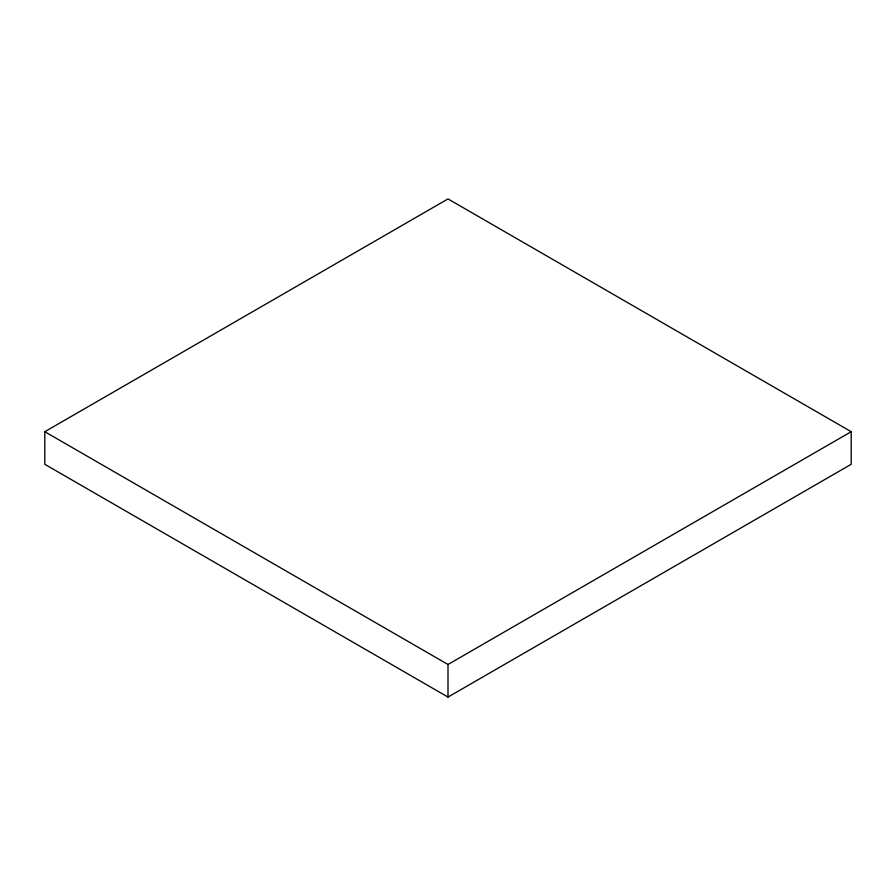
<?xml version="1.0" encoding="UTF-8"?>
<svg xmlns="http://www.w3.org/2000/svg" width="896" height="896" viewBox="0 0 896 896"><rect width="100%" height="100%" fill="white"/><g stroke="black" fill="none" stroke-linecap="round" stroke-linejoin="round"><path stroke-width="1.34" d="M44.8 431.704L448 198.923L851.2 431.704L851.2 464.296L448 697.077L44.8 464.296L44.8 431.704L448 664.485L851.2 431.704M448 664.485L448 697.077"/></g></svg>
